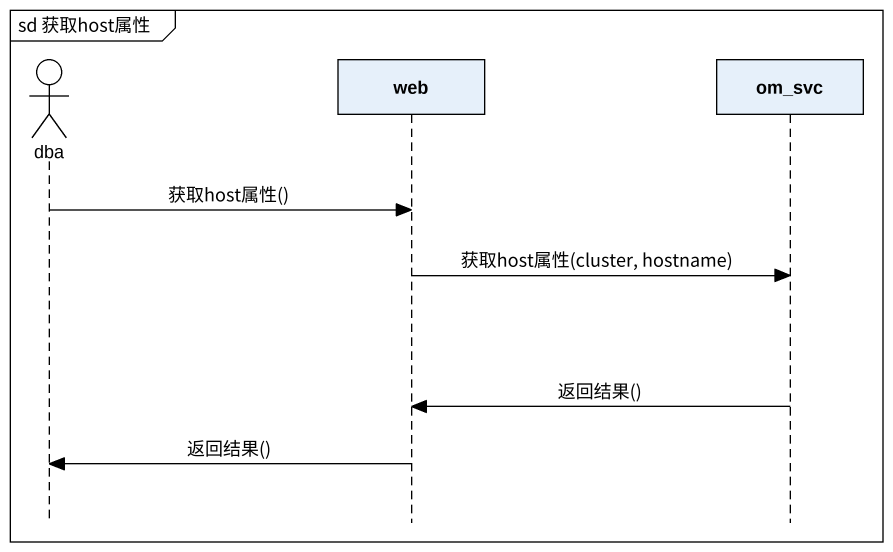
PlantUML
@startuml
mainframe sd 获取host属性
hide footbox
actor dba
participant web
participant om_svc

dba -> web : 获取host属性()
web -> om_svc : 获取host属性(cluster, hostname)
om_svc -> web : 返回结果()
web -> dba : 返回结果()
@enduml
